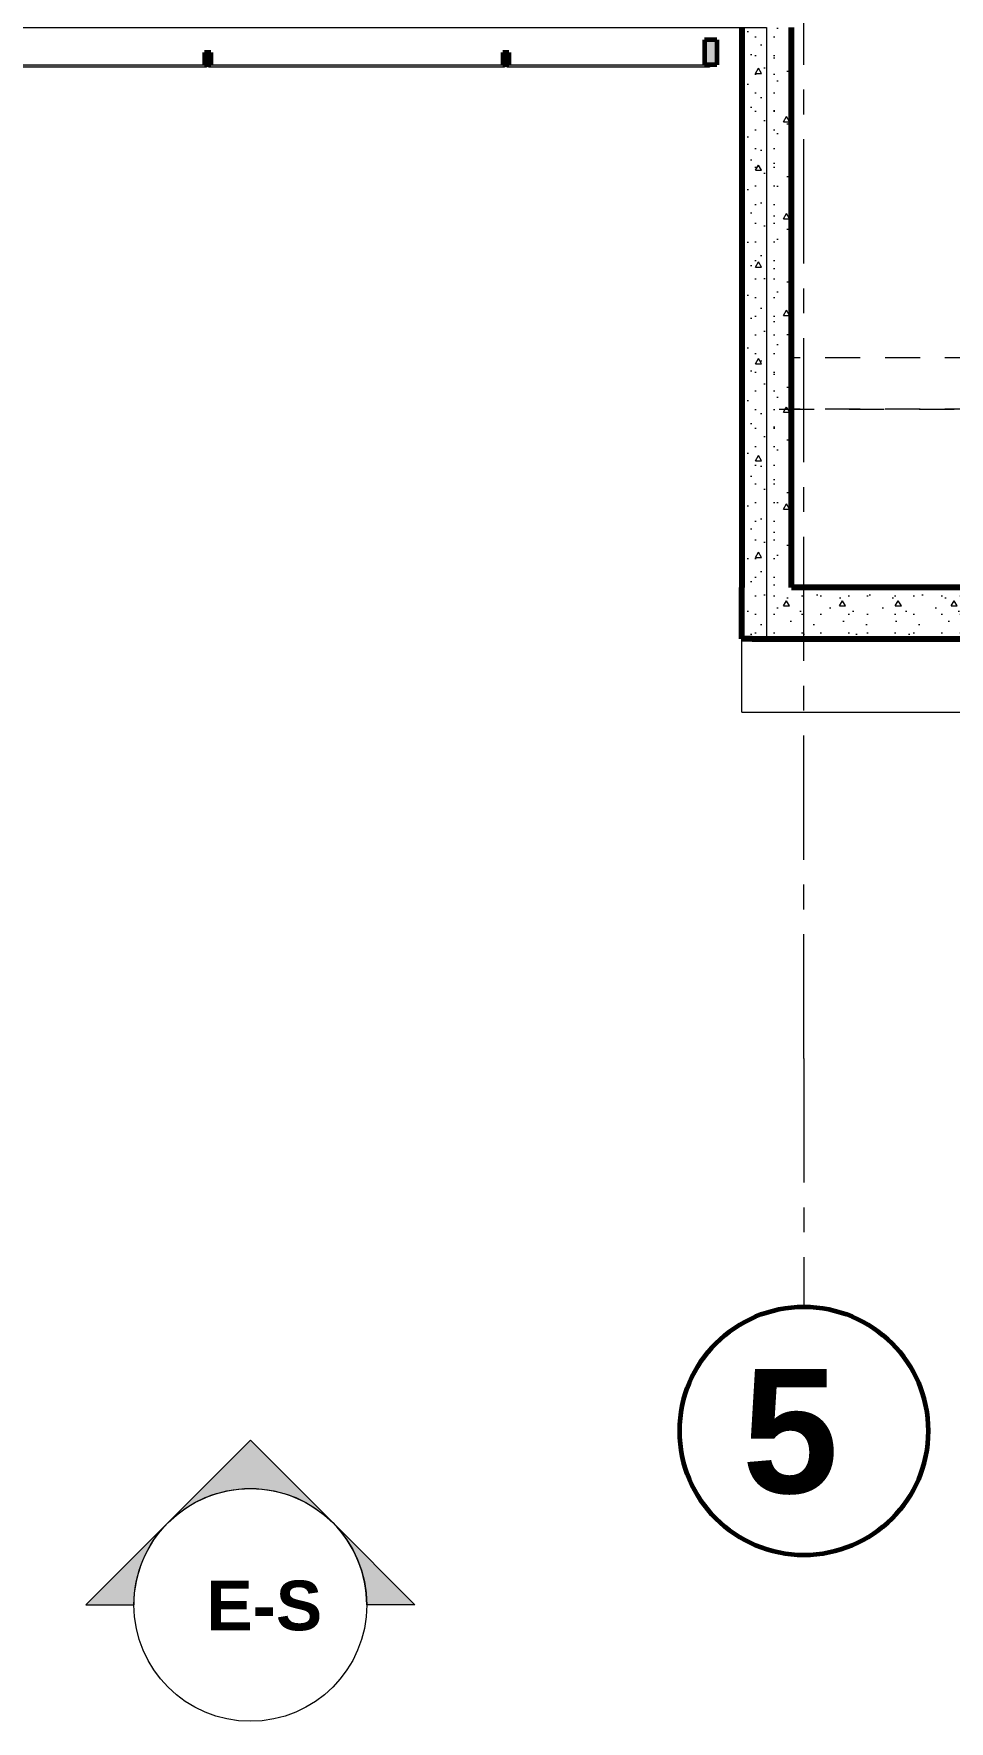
# Model space of a CAD drawing. Header units: inches. Extents: x -19 to 5698, y -728 to 92.
# Drawn here: x 219.22 to 222.9, y 0.38 to 7.18 of the extents above; entities that cross this region are included whole.
import ezdxf

# ---------------------------------------------------------------- set-up
doc = ezdxf.new("R2010")
doc.units = ezdxf.units.IN
doc.header["$MEASUREMENT"] = 0
doc.set_wipeout_variables(frame=1)
for name, pattern in [('Línea Oculta', [0.195611, 0.141111, -0.0545]), ('Punto & Raya', [0.65, 0.5, -0.075, 0, -0.075]), ('Rayas', [0.282222, 0.141111, -0.141111]), ('Wipeout_Contour', [1, 0, -1])]:
    doc.linetypes.add(name, pattern=pattern)
for name, color, linetype in [('02 _ ARQ _ ALB _ Ejes Generales', 251, 'Continuous'), ('02 _ ARQ _ ZON _ Espacio.3D', 7, 'Continuous'), ('08 _ STR _ EXT _ 07 Losa Aligerada', 7, 'Continuous'), ('08 _ STR _ EXT _ 08 Placas', 7, 'Continuous'), ('08 _ STR _ EXT _ 08 Placas Inclinadas', 7, 'Continuous'), ('Acabado - Muros', 7, 'Continuous'), ('Marcador - Alzados', 7, 'Continuous')]:
    doc.layers.add(name, color=color, linetype=linetype)
doc.styles.add('Estilo_Generado_1', font='swisseb.ttf')
pattern_1 = [(0, (185.00004, 1e-08), (0, 0.3897114), [0.024375, -0.200625]), (0, (185.11254, 0.19486), (0, 0.3897114), [0.024375, -0.200625]), (60, (185.00004, 1e-08), (-0.3375, 0.1948557), [0.024375, -0.200625]), (60, (185.22504, 1e-08), (-0.3375, 0.1948557), [0.024375, -0.200625]), (120, (185.0244, 1e-08), (0.3375, 0.1948557), [0.024375, -0.200625]), (120, (185.2494, 1e-08), (0.3375, 0.1948557), [0.024375, -0.200625]), (0, (185.00004, 0.0375), (0, 0.075), [0, -0.075, 0, -0.1125]), (45, (185.03754, 0.0375), (-0.05303301, 0.05303301), [0, -0.05625, 0, -0.09375])]

msp = doc.modelspace()

# ---------------------------------------------------------------- hatches: boundary and pattern name
at = {"layer": '08 _ STR _ EXT _ 08 Placas', "linetype": 'Continuous', "lineweight": 9}
h = msp.add_hatch(dxfattribs=at)
h.set_pattern_fill('HORMIGÓN_EN_MASA_0002', color=250, style=0, pattern_type=2)
h.set_pattern_definition(pattern_1)
h.paths.add_polyline_path([(222.07, 4.9463), (222.1404, 4.9463), (222.27, 5.8707), (222.27, 7.2), (222.07, 7.2)])
h = msp.add_hatch(dxfattribs=at)
h.set_pattern_fill('HORMIGÓN_EN_MASA_0002', color=250, style=0, pattern_type=2)
h.set_pattern_definition(pattern_1)
h.paths.add_polyline_path([(222.27, 5.8707), (222.241, 5.6637), (222.27, 5.6637)])
h = msp.add_hatch(dxfattribs=at)
h.set_pattern_fill('HORMIGÓN_EN_MASA_0002', color=250, style=0, pattern_type=2)
h.set_pattern_definition(pattern_1)
h.paths.add_polyline_path([(222.27, 5.6637), (222.241, 5.6637), (222.1404, 4.9463), (222.27, 4.9463)])
at = {"layer": '08 _ STR _ EXT _ 08 Placas Inclinadas', "linetype": 'Continuous', "lineweight": 9}
h = msp.add_hatch(dxfattribs=at)
h.set_pattern_fill('HORMIGÓN_EN_MASA_0002', color=250, style=0, pattern_type=2)
h.set_pattern_definition(pattern_1)
h.paths.add_polyline_path([(222.1114, 4.7392), (222.1404, 4.9463), (222.07, 4.9463), (222.07, 4.7392)])
at = {"layer": 'Acabado - Muros', "linetype": 'Continuous', "lineweight": 0}
for points in [[(221.92, 7.15), (221.92, 7.05), (221.97, 7.05), (221.97, 7.15)], [(219.9075, 7.1), (219.9075, 7.05), (219.9325, 7.05), (219.9325, 7.1)], [(221.1075, 7.1), (221.1075, 7.05), (221.1325, 7.05), (221.1325, 7.1)]]:
    msp.add_hatch(color=254, dxfattribs=at).paths.add_polyline_path(points)
at = {"layer": 'Acabado - Muros', "linetype": 'Continuous', "lineweight": 9}
for points in [[(218.725, 7.04), (219.915, 7.04), (219.915, 7.05), (218.725, 7.05)], [(219.925, 7.04), (221.115, 7.04), (221.115, 7.05), (219.925, 7.05)], [(221.125, 7.04), (221.94, 7.04), (221.94, 7.05), (221.125, 7.05)]]:
    msp.add_hatch(color=250, dxfattribs=at).paths.add_polyline_path(points)
at = {"layer": 'Marcador - Alzados', "linetype": 'Continuous', "lineweight": 13}
for points in [[(219.7608, 1.1812, -0.414214), (220.4233, 1.1812), (220.092, 1.5124)], [(219.4295, 0.8499), (219.6236, 0.8499, -0.198912), (219.7608, 1.1812)], [(220.7545, 0.8499), (220.4233, 1.1812, -0.198912), (220.5605, 0.8499)]]:
    msp.add_hatch(color=7, dxfattribs=at).paths.add_polyline_path(points)

# ---------------------------------------------------------------- linework, layer by layer
at = {"layer": '02 _ ARQ _ ALB _ Ejes Generales', "color": 251, "linetype": 'Punto & Raya', "lineweight": 13, "true_color": 0x636466}
msp.add_line((222.32, 3.05), (222.32, 2.05), dxfattribs=at)
at = {"layer": '02 _ ARQ _ ALB _ Ejes Generales', "color": 7, "linetype": 'Continuous', "lineweight": 60}
msp.add_circle((222.32, 1.55), 0.5, dxfattribs=at)
at = {"layer": '02 _ ARQ _ ZON _ Espacio.3D', "color": 254, "linetype": 'Continuous', "lineweight": 0, "flags": 128}
msp.add_lwpolyline([(222.27, 7.2), (222.27, 4.9463), (223.2699, 4.9463), (223.2699, 4.6516), (223.4199, 4.6516), (223.4199, 4.35), (228.2199, 4.35), (228.2199, 4.6516), (228.3699, 4.6516), (228.3699, 4.9463), (229.37, 4.9463)], dxfattribs=at)
at = {"layer": '08 _ STR _ EXT _ 07 Losa Aligerada', "color": 7, "linetype": 'Rayas', "lineweight": 18, "flags": 128}
msp.add_lwpolyline([(193.22, 11.97, 1.049431), (198.7937, 6.3), (209.6003, 6.3), (209.6003, 6.2005), (214.7981, 6.2005), (214.7981, 7.2), (222.07, 7.2), (222.07, 5.6637), (223.2699, 5.6637), (223.2699, 4.2), (228.3699, 4.2), (228.3699, 5.6637), (229.57, 5.6637), (229.57, 7.2), (236.57, 7.2), (236.57, 14.9999), (236.57, 15.1499), (236.57, 15.1499), (236.57, 15.7999), (236.57, 15.7999), (236.57, 18.1001), (236.57, 20.35), (234.07, 20.35), (231.67, 20.35), (231.67, 22.35), (231.67, 22.6), (231.67, 24.5), (231.67, 24.75), (231.67, 26.75), (236.57, 26.75), (236.57, 29.7), (236.57, 35.2005), (236.57, 39.9), (228.67, 39.9), (223.5529, 39.9), (223.5529, 40.9), (218.9324, 40.9), (218.9324, 39.9), (208.37, 39.9), (208.37, 41.4352), (207.42, 41.4352), (207.42, 42.9), (202.22, 42.9), (202.22, 41.4352), (201.2699, 41.4352), (201.2699, 39.9), (196.2701, 39.9), (196.2701, 41.1), (192.8701, 41.1), (192.8701, 37.7), (194.07, 37.7), (194.07, 33.9), (193.17, 33.9), (193.17, 21.2663), (193.22, 21.2663)], format="xyb", close=True, dxfattribs=at)
at = {"layer": '08 _ STR _ EXT _ 07 Losa Aligerada', "color": 7, "linetype": 'Continuous', "lineweight": 18, "flags": 128}
msp.add_lwpolyline([(193.17, 6.3), (212.718, 6.3), (212.718, 6.2005), (217.4251, 6.2005), (217.4251, 7.2), (222.17, 7.2), (222.17, 4.4445), (223.2699, 4.4445), (223.2699, 4.2), (228.3699, 4.2), (228.3699, 4.4445), (229.37, 4.4445)], dxfattribs=at)
at = {"layer": '08 _ STR _ EXT _ 08 Placas', "color": 7, "linetype": 'Continuous', "lineweight": 80, "flags": 128}
for points in [[(222.07, 7.2), (222.07, 4.9463)], [(222.27, 5.8707), (222.27, 7.2)]]:
    msp.add_lwpolyline(points, dxfattribs=at)
at = {"layer": '08 _ STR _ EXT _ 08 Placas Inclinadas', "color": 7, "linetype": 'Continuous', "lineweight": 80}
for p, q in [((222.27, 5.6637), (222.27, 5.8707)), ((222.27, 5.6637), (222.27, 5.8707)), ((222.27, 4.9463), (222.27, 5.6637)), ((222.27, 4.9463), (222.27, 5.6637)), ((223.2699, 4.9463), (222.27, 4.9463))]:
    msp.add_line(p, q, dxfattribs=at)
at = {"layer": '08 _ STR _ EXT _ 08 Placas Inclinadas', "color": 251, "linetype": 'Línea Oculta', "lineweight": 13}
msp.add_line((223.2699, 5.6637), (222.27, 5.6637), dxfattribs=at)
at = {"layer": '08 _ STR _ EXT _ 08 Placas Inclinadas', "color": 251, "linetype": 'Línea Oculta', "lineweight": 13, "flags": 128}
msp.add_lwpolyline([(223.2699, 5.8707), (222.27, 5.8707)], dxfattribs=at)
at = {"layer": 'Acabado - Muros', "color": 7, "linetype": 'Continuous', "lineweight": 60}
for p, q in [((221.92, 7.15), (221.92, 7.05)), ((221.97, 7.15), (221.92, 7.15)), ((221.97, 7.15), (221.97, 7.05)), ((219.9075, 7.1), (219.9075, 7.05)), ((219.9325, 7.1), (219.9075, 7.1)), ((219.9325, 7.1), (219.9325, 7.05)), ((221.1075, 7.1), (221.1075, 7.05)), ((221.1325, 7.1), (221.1075, 7.1)), ((221.1325, 7.1), (221.1325, 7.05)), ((219.9325, 7.05), (219.9075, 7.05)), ((221.1325, 7.05), (221.1075, 7.05)), ((221.97, 7.05), (221.92, 7.05))]:
    msp.add_line(p, q, dxfattribs=at)
at = {"layer": 'Acabado - Muros', "color": 7, "linetype": 'Continuous', "lineweight": 13, "flags": 128}
for points in [[(218.725, 7.04), (218.725, 7.05), (219.915, 7.05), (219.915, 7.04)], [(219.925, 7.04), (219.925, 7.05), (221.115, 7.05), (221.115, 7.04)], [(221.125, 7.04), (221.125, 7.05), (221.94, 7.05), (221.94, 7.04)]]:
    msp.add_lwpolyline(points, close=True, dxfattribs=at)
at = {"layer": 'Marcador - Alzados', "color": 7, "linetype": 'Continuous', "lineweight": 13, "flags": 128}
for points in [[(219.7608, 1.1812, -0.414214), (220.4233, 1.1812), (220.092, 1.5124)], [(219.4295, 0.8499), (219.6236, 0.8499, -0.198912), (219.7608, 1.1812)], [(220.7545, 0.8499), (220.5605, 0.8499, 0.198912), (220.4233, 1.1812)]]:
    msp.add_lwpolyline(points, format="xyb", close=True, dxfattribs=at)
at = {"layer": 'Marcador - Alzados', "color": 7, "linetype": 'Continuous', "lineweight": 13}
msp.add_circle((220.092, 0.8499), 0.4685, dxfattribs=at)

# ---------------------------------------------------------------- texts
at = {"layer": '02 _ ARQ _ ALB _ Ejes Generales', "color": 7, "lineweight": 30, "insert": (222.0709, 1.8), "char_height": 0.5, "attachment_point": 1, "style": 'Estilo_Generado_1'}
msp.add_mtext('\\A1;{\\pql;\\pt0;\\fSwis721 Ex BT|b1|i0|c0|p34;5}', dxfattribs=at)
at = {"layer": 'Marcador - Alzados', "color": 5, "lineweight": 35, "insert": (220.381, 0.7447), "char_height": 0.2, "attachment_point": 9, "style": 'Estilo_Generado_1'}
msp.add_mtext('\\A1;{\\pqr;\\pt0;\\fSwis721 Ex BT|b1|i0|c0|p34;E-S}', dxfattribs=at)

# ---------------------------------------------------------------- next in the draw order: wipeouts: each hides what was drawn before it
at = {"color": 254, "linetype": 'Wipeout_Contour', "lineweight": 0, "ltscale": 4936.126667}
msp.add_wipeout([(222.1114, 4.7392), (222.07, 4.7392), (222.07, 4.4445)], dxfattribs=at).dxf.layer = '08 _ STR _ EXT _ 08 Placas Inclinadas'

# ---------------------------------------------------------------- next in the draw order: wipeouts: each hides what was drawn before it
at = {"color": 254, "linetype": 'Wipeout_Contour', "lineweight": 0, "ltscale": 6583.184756}
msp.add_wipeout([(222.07, 4.4445), (223.2699, 4.4445), (223.2699, 4.7392), (222.1114, 4.7392)], dxfattribs=at).dxf.layer = '08 _ STR _ EXT _ 08 Placas Inclinadas'

# ---------------------------------------------------------------- next in the draw order: hatches: boundary and pattern name
at = {"layer": '08 _ STR _ EXT _ 08 Placas Inclinadas', "linetype": 'Continuous', "lineweight": 9}
h = msp.add_hatch(dxfattribs=at)
h.set_pattern_fill('HORMIGÓN_EN_MASA_0002', color=250, style=0, pattern_type=2)
h.set_pattern_definition(pattern_1)
h.paths.add_polyline_path([(222.27, 4.9463), (222.1404, 4.9463), (222.1114, 4.7392), (222.27, 4.7392)])
h = msp.add_hatch(dxfattribs=at)
h.set_pattern_fill('HORMIGÓN_EN_MASA_0002', color=250, style=0, pattern_type=2)
h.set_pattern_definition(pattern_1)
h.paths.add_polyline_path([(222.27, 4.7392), (223.2699, 4.7392), (223.2699, 4.9463), (222.27, 4.9463)])

# ---------------------------------------------------------------- next in the draw order: linework, layer by layer
at = {"layer": '02 _ ARQ _ ALB _ Ejes Generales', "color": 251, "linetype": 'Punto & Raya', "lineweight": 13, "true_color": 0x636466}
msp.add_line((222.32, 3.05), (222.32, 44.9), dxfattribs=at)
at = {"layer": '08 _ STR _ EXT _ 08 Placas', "color": 7, "linetype": 'Continuous', "lineweight": 80}
msp.add_line((222.1114, 4.7392), (222.07, 4.7392), dxfattribs=at)
at = {"layer": '08 _ STR _ EXT _ 08 Placas', "color": 7, "linetype": 'Continuous', "lineweight": 80, "flags": 128}
msp.add_lwpolyline([(222.07, 4.7392), (222.07, 4.9463)], dxfattribs=at)
at = {"layer": '08 _ STR _ EXT _ 08 Placas', "color": 7, "linetype": 'Continuous', "lineweight": 13, "flags": 128}
msp.add_lwpolyline([(222.07, 4.4445), (222.07, 4.7392)], dxfattribs=at)
at = {"layer": '08 _ STR _ EXT _ 08 Placas Inclinadas', "color": 7, "linetype": 'Continuous', "lineweight": 80}
for p, q in [((222.1114, 4.7392), (222.27, 4.7392)), ((222.27, 4.7392), (223.2699, 4.7392))]:
    msp.add_line(p, q, dxfattribs=at)
at = {"layer": '08 _ STR _ EXT _ 08 Placas Inclinadas', "color": 7, "linetype": 'Continuous', "lineweight": 13, "flags": 128}
msp.add_lwpolyline([(222.07, 4.4445), (223.2699, 4.4445)], dxfattribs=at)

doc.saveas('drawing.dxf')
